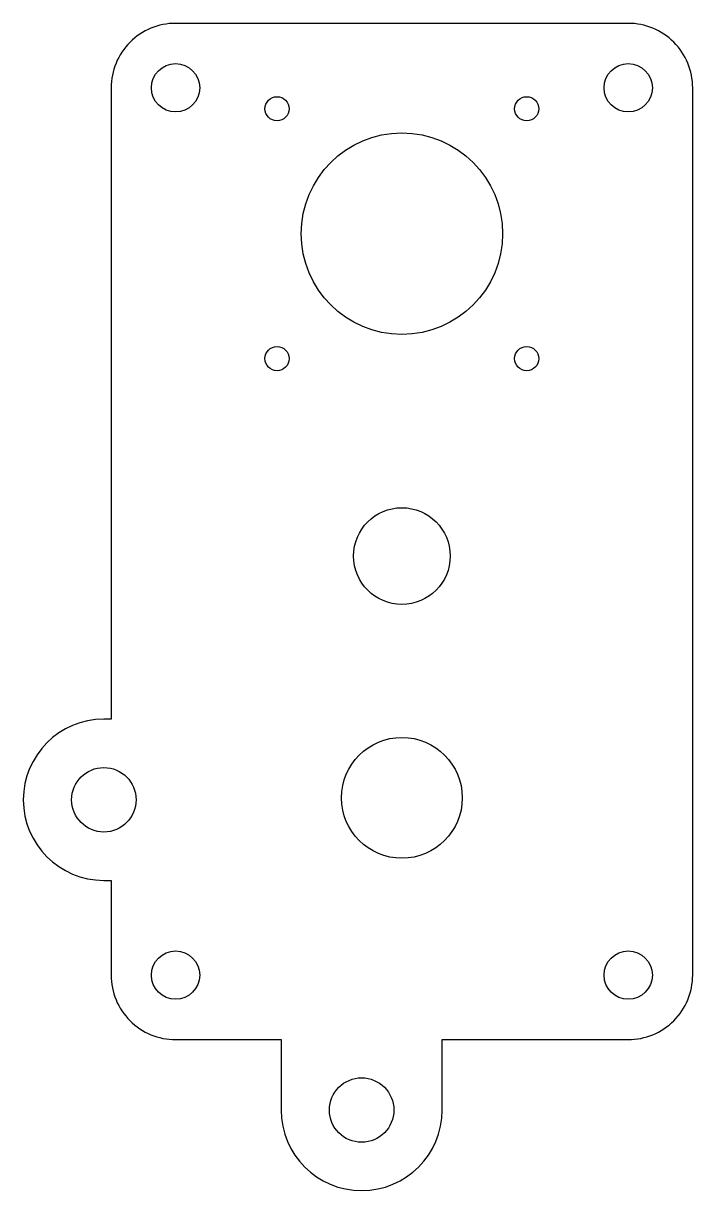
# Model space of a CAD drawing. Header units: millimetres. Extents: x -83 to 0, y -27 to 118.
import ezdxf

# ---------------------------------------------------------------- set-up
doc = ezdxf.new("R2010")
doc.units = ezdxf.units.MM

msp = doc.modelspace()

# ---------------------------------------------------------------- linework, layer by layer
msp.add_lwpolyline([(-72.2, 11.76), (-72.2, 0, 0.414214), (-64.2, -8), (-51.1, -8), (-51.1, -16.74, 1), (-31.1, -16.74), (-31.1, -8), (-8, -8, 0.414214), (0, 0), (0, 110.1, 0.414214), (-8, 118.1), (-64.2, 118.1, 0.414214), (-72.2, 110.1), (-72.2, 31.76), (-73.1, 31.76, 1), (-73.1, 11.76)], format="xyb", close=True)
for centre, radius in [((-64.2, 110.1), 3), ((-8, 110.1), 3), ((-51.6, 107.5), 1.5), ((-20.6, 107.5), 1.5), ((-36.1, 92), 12.5), ((-51.6, 76.5), 1.5), ((-20.6, 76.5), 1.5), ((-36.1, 52), 6), ((-36.1, 22), 7.5), ((-73.1, 21.76), 4), ((-64.2, 0), 3), ((-8, 0), 3), ((-41.1, -16.74), 4)]:
    msp.add_circle(centre, radius)

doc.saveas('drawing.dxf')
